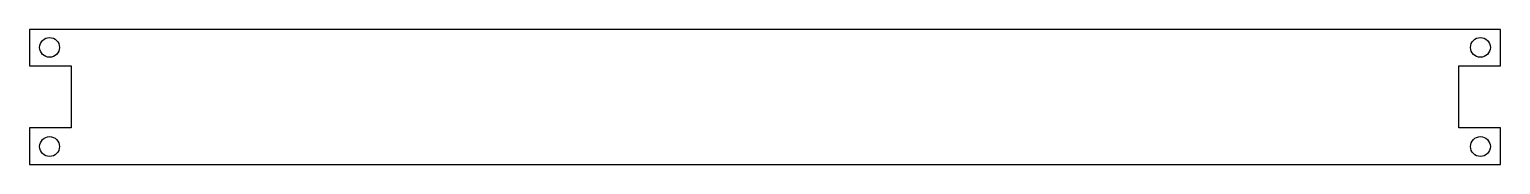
# Model space of a CAD drawing. Header units: millimetres. Extents: x -201 to 36, y 120 to 142.
import ezdxf

# ---------------------------------------------------------------- set-up
doc = ezdxf.new("R2010")
doc.units = ezdxf.units.MM
doc.layers.get('0').update_dxf_attribs({"linetype": 'CONTINUOUS'})

msp = doc.modelspace()

# ---------------------------------------------------------------- linework, layer by layer
msp.add_lwpolyline([(-194.5, 125.66), (-201.25, 125.66), (-201.25, 119.76), (36.25, 119.76), (36.25, 125.66), (29.5, 125.66), (29.5, 135.66), (36.25, 135.66), (36.25, 141.56), (-201.25, 141.56), (-201.25, 135.66), (-194.5, 135.66)], close=True)
for centre in [(-198, 138.66), (33, 138.66), (-198, 122.66), (33, 122.66)]:
    msp.add_circle(centre, 1.6)

doc.saveas('drawing.dxf')
